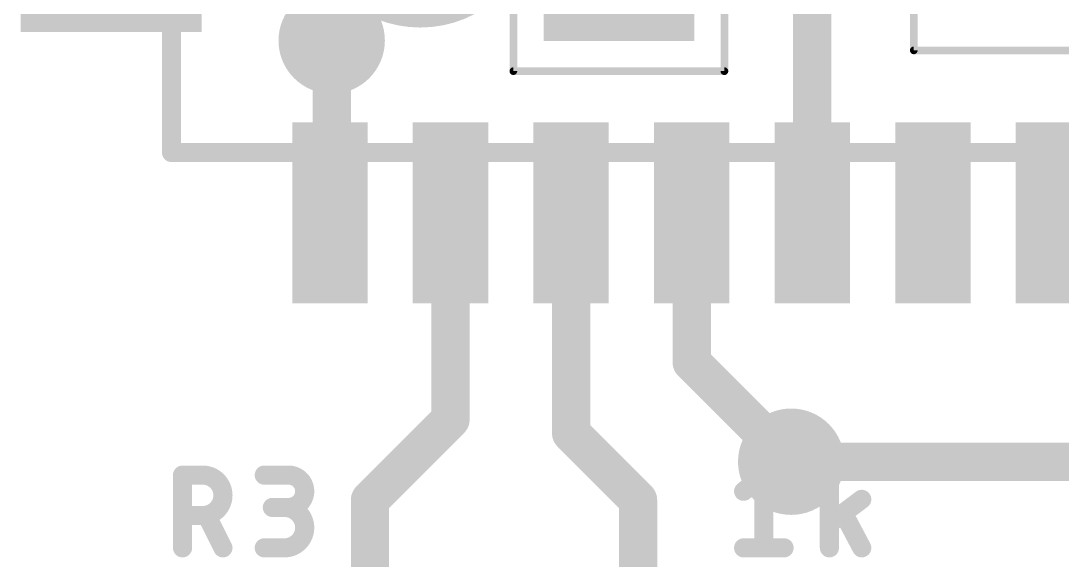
# Model space of a CAD drawing. Extents: x -0.01 to 5.59, y -0.05 to 1.65.
# Drawn here: x 2.5588 to 2.8308, y 0.3843 to 0.5252 of the extents above; entities that cross this region are included whole.
import ezdxf

# ---------------------------------------------------------------- set-up
doc = ezdxf.new("R2010")
doc.units = 0
for name, color, linetype in [('1', 22, 'CONTINUOUS'), ('16', 175, 'CONTINUOUS'), ('18', 82, 'CONTINUOUS'), ('21', 253, 'CONTINUOUS'), ('25', 253, 'CONTINUOUS'), ('27', 253, 'CONTINUOUS'), ('40', 175, 'CONTINUOUS'), ('51', 253, 'CONTINUOUS')]:
    doc.layers.add(name, color=color, linetype=linetype)

# ---------------------------------------------------------------- blocks, each defined once
blk = doc.blocks.new('RECT')
blk.add_solid([(-0.5, -0.5), (0.5, -0.5), (-0.5, 0.5), (0.5, 0.5)])
blk = doc.blocks.new('ROUNDV')
at = {"const_width": 0.5}
blk.add_lwpolyline([(0, -0.25, 1), (0, 0.25, 1), (0, -0.25)], format="xyb", dxfattribs=at)

msp = doc.modelspace()

# ---------------------------------------------------------------- linework, layer by layer
at = {"layer": '1', "const_width": 0.01}
for points in [[(2.765512, 0.539488), (2.765512, 0.475)], [(2.64, 0.52), (2.64, 0.475472)], [(2.64, 0.475472), (2.639528, 0.475)], [(2.671024, 0.475), (2.671024, 0.421024)], [(2.70252, 0.475), (2.70252, 0.41748)], [(2.734016, 0.475), (2.734016, 0.435984)], [(2.734016, 0.435984), (2.76, 0.41)], [(2.671024, 0.421024), (2.65, 0.4)], [(2.70252, 0.41748), (2.72, 0.4)], [(2.65, 0.4), (2.65, 0.355465)], [(2.72, 0.4), (2.72, 0.364535)]]:
    msp.add_lwpolyline(points, dxfattribs=at)
at = {"layer": '1', "const_width": 0.005}
for points in [[(2.6425, 0.52, 1), (2.6375, 0.52)], [(2.63776, 0.476768, 1), (2.641295, 0.473232)], [(2.641768, 0.473705, 1), (2.638232, 0.47724)], [(2.673524, 0.475, 1), (2.668524, 0.475)], [(2.70502, 0.475, 1), (2.70002, 0.475)], [(2.736516, 0.475, 1), (2.731516, 0.475)], [(2.6375, 0.475472, 1), (2.6425, 0.475472)], [(2.763012, 0.475, 1), (2.768012, 0.475)], [(2.735784, 0.437752, 1), (2.732248, 0.434216)], [(2.731516, 0.435984, 1), (2.736516, 0.435984)], [(2.672791, 0.419256, 1), (2.669256, 0.422791)], [(2.668524, 0.421024, 1), (2.673524, 0.421024)], [(2.704287, 0.419248, 1), (2.700752, 0.415713)], [(2.70002, 0.41748, 1), (2.70502, 0.41748)], [(2.758232, 0.408232, 1), (2.761768, 0.411768)], [(2.6525, 0.4, 1), (2.6475, 0.4)], [(2.648232, 0.401768, 1), (2.651768, 0.398232)], [(2.7225, 0.4, 1), (2.7175, 0.4)], [(2.718232, 0.398232, 1), (2.721768, 0.401768)]]:
    msp.add_lwpolyline(points, format="xyb", dxfattribs=at)
at = {"layer": '16', "const_width": 0.01}
for points in [[(2.64, 0.571535), (2.64, 0.52)], [(2.76, 0.41), (3.05, 0.41)]]:
    msp.add_lwpolyline(points, dxfattribs=at)
at = {"layer": '16', "const_width": 0.005}
for points in [[(2.6375, 0.52, 1), (2.6425, 0.52)], [(2.76, 0.4125, 1), (2.76, 0.4075)]]:
    msp.add_lwpolyline(points, format="xyb", dxfattribs=at)
at = {"layer": '21', "const_width": 0.005}
msp.add_lwpolyline([(2.66315, 0.525901, 1), (2.66315, 0.581579, 1), (2.66315, 0.525901)], format="xyb", dxfattribs=at)
at = {"layer": '25', "const_width": 0.005}
for points in [[(2.601048, 0.3875), (2.601048, 0.4065)], [(2.601048, 0.4065), (2.606325, 0.4065)], [(2.622397, 0.4065), (2.62873, 0.4065)], [(2.62873, 0.398055), (2.624508, 0.398055)], [(2.606325, 0.395944), (2.601048, 0.395944)], [(2.611603, 0.3875), (2.607381, 0.395944)], [(2.622397, 0.3875), (2.627674, 0.3875)]]:
    msp.add_lwpolyline(points, dxfattribs=at)
at = {"layer": '25'}
for points, const_width in [([(2.602298, 0.4065, 1), (2.599798, 0.4065)], 0.0025), ([(2.601048, 0.40775, 1), (2.601048, 0.40525)], 0.0025), ([(2.606325, 0.395944, 1), (2.606325, 0.4065)], 0.005), ([(2.606325, 0.40775, 1), (2.606325, 0.40525)], 0.0025), ([(2.606325, 0.40525, 1), (2.606325, 0.40775)], 0.0025), ([(2.622397, 0.40775, 1), (2.622397, 0.40525)], 0.0025), ([(2.62873, 0.398055, 1), (2.62873, 0.4065)], 0.005), ([(2.62873, 0.40775, 1), (2.62873, 0.40525)], 0.0025), ([(2.62873, 0.40525, 1), (2.62873, 0.40775)], 0.0025), ([(2.624508, 0.399305, 1), (2.624508, 0.396805)], 0.0025), ([(2.627674, 0.3875, 1), (2.627674, 0.398055)], 0.005), ([(2.627674, 0.399305, 1), (2.627674, 0.396805)], 0.0025), ([(2.62873, 0.399305, 1), (2.62873, 0.396805)], 0.0025), ([(2.62873, 0.396805, 1), (2.62873, 0.399305)], 0.0025), ([(2.601048, 0.397194, 1), (2.601048, 0.394694)], 0.0025), ([(2.606325, 0.397194, 1), (2.606325, 0.394694)], 0.0025), ([(2.608499, 0.396503, 1), (2.606263, 0.395385)], 0.0025), ([(2.606325, 0.394694, 1), (2.606325, 0.397194)], 0.0025), ([(2.610485, 0.386941, 1), (2.612721, 0.388059)], 0.0025), ([(2.622397, 0.38875, 1), (2.622397, 0.38625)], 0.0025), ([(2.627674, 0.38875, 1), (2.627674, 0.38625)], 0.0025), ([(2.627674, 0.38625, 1), (2.627674, 0.38875)], 0.0025), ([(2.599798, 0.3875, 1), (2.602298, 0.3875)], 0.0025)]:
    msp.add_lwpolyline(points, format="xyb", dxfattribs=dict(at, const_width=const_width))
at = {"layer": '27', "const_width": 0.005}
for points in [[(2.747579, 0.402278), (2.752857, 0.4065)], [(2.752857, 0.4065), (2.752857, 0.3875)], [(2.769976, 0.3875), (2.769976, 0.4065)], [(2.778421, 0.400167), (2.769976, 0.393833)], [(2.778421, 0.3875), (2.773671, 0.396472)], [(2.747579, 0.3875), (2.758135, 0.3875)]]:
    msp.add_lwpolyline(points, dxfattribs=at)
at = {"layer": '27', "const_width": 0.0025}
for points in [[(2.754107, 0.4065, 1), (2.751607, 0.4065)], [(2.753638, 0.405524, 1), (2.752076, 0.407476)], [(2.771226, 0.4065, 1), (2.768726, 0.4065)], [(2.746799, 0.403254, 1), (2.74836, 0.401302)], [(2.779171, 0.399167, 1), (2.777671, 0.401167)], [(2.774775, 0.397057, 1), (2.772566, 0.395887)], [(2.769226, 0.394833, 1), (2.770726, 0.392833)], [(2.747579, 0.38875, 1), (2.747579, 0.38625)], [(2.758135, 0.38625, 1), (2.758135, 0.38875)], [(2.777316, 0.386915, 1), (2.779525, 0.388085)], [(2.751607, 0.3875, 1), (2.754107, 0.3875)], [(2.768726, 0.3875, 1), (2.771226, 0.3875)]]:
    msp.add_lwpolyline(points, format="xyb", dxfattribs=at)
at = {"layer": '40', "const_width": 0.002}
for points in [[(2.687441, 0.637992), (2.687441, 0.512008)], [(2.742559, 0.512008), (2.742559, 0.637992)], [(2.792008, 0.572559), (2.792008, 0.517441)], [(2.792008, 0.517441), (2.917992, 0.517441)], [(2.687441, 0.512008), (2.742559, 0.512008)]]:
    msp.add_lwpolyline(points, dxfattribs=at)
at = {"layer": '40', "const_width": 0.001}
for points in [[(2.792008, 0.517941, 1), (2.792008, 0.516941)], [(2.791508, 0.517441, 1), (2.792508, 0.517441)], [(2.687441, 0.512508, 1), (2.687441, 0.511508)], [(2.686941, 0.512008, 1), (2.687941, 0.512008)], [(2.742059, 0.512008, 1), (2.743059, 0.512008)], [(2.742559, 0.511508, 1), (2.742559, 0.512508)]]:
    msp.add_lwpolyline(points, format="xyb", dxfattribs=at)
at = {"layer": '51', "const_width": 0.005}
for points in [[(2.598189, 0.793898), (2.598189, 0.490748)], [(2.598189, 0.490748), (2.901339, 0.490748)]]:
    msp.add_lwpolyline(points, dxfattribs=at)
at = {"layer": '51', "const_width": 0.0025}
for points in [[(2.598189, 0.491998, 1), (2.598189, 0.489498)], [(2.596939, 0.490748, 1), (2.599439, 0.490748)]]:
    msp.add_lwpolyline(points, format="xyb", dxfattribs=at)

# ---------------------------------------------------------------- block references
at = {"layer": '1', "rotation": 90}
for p, xscale, yscale in [((2.582441, 0.532087), 0.019685, 0.047244), ((2.639528, 0.475), 0.047244, 0.019685), ((2.671024, 0.475), 0.047244, 0.019685), ((2.70252, 0.475), 0.047244, 0.019685), ((2.734016, 0.475), 0.047244, 0.019685), ((2.765512, 0.475), 0.047244, 0.019685), ((2.797008, 0.475), 0.047244, 0.019685), ((2.828504, 0.475), 0.047244, 0.019685)]:
    msp.add_blockref('RECT', p, dxfattribs=dict(at, xscale=xscale, yscale=yscale))
at = {"layer": '16', "xscale": 0.043307, "yscale": 0.03937, "rotation": 270}
msp.add_blockref('RECT', (2.715, 0.541535), dxfattribs=at)
at = {"layer": '18', "xscale": 0.02778, "yscale": 0.02778}
for p in [(2.64, 0.52), (2.64, 0.52), (2.76, 0.41), (2.76, 0.41)]:
    msp.add_blockref('ROUNDV', p, dxfattribs=at)

doc.saveas('drawing.dxf')
